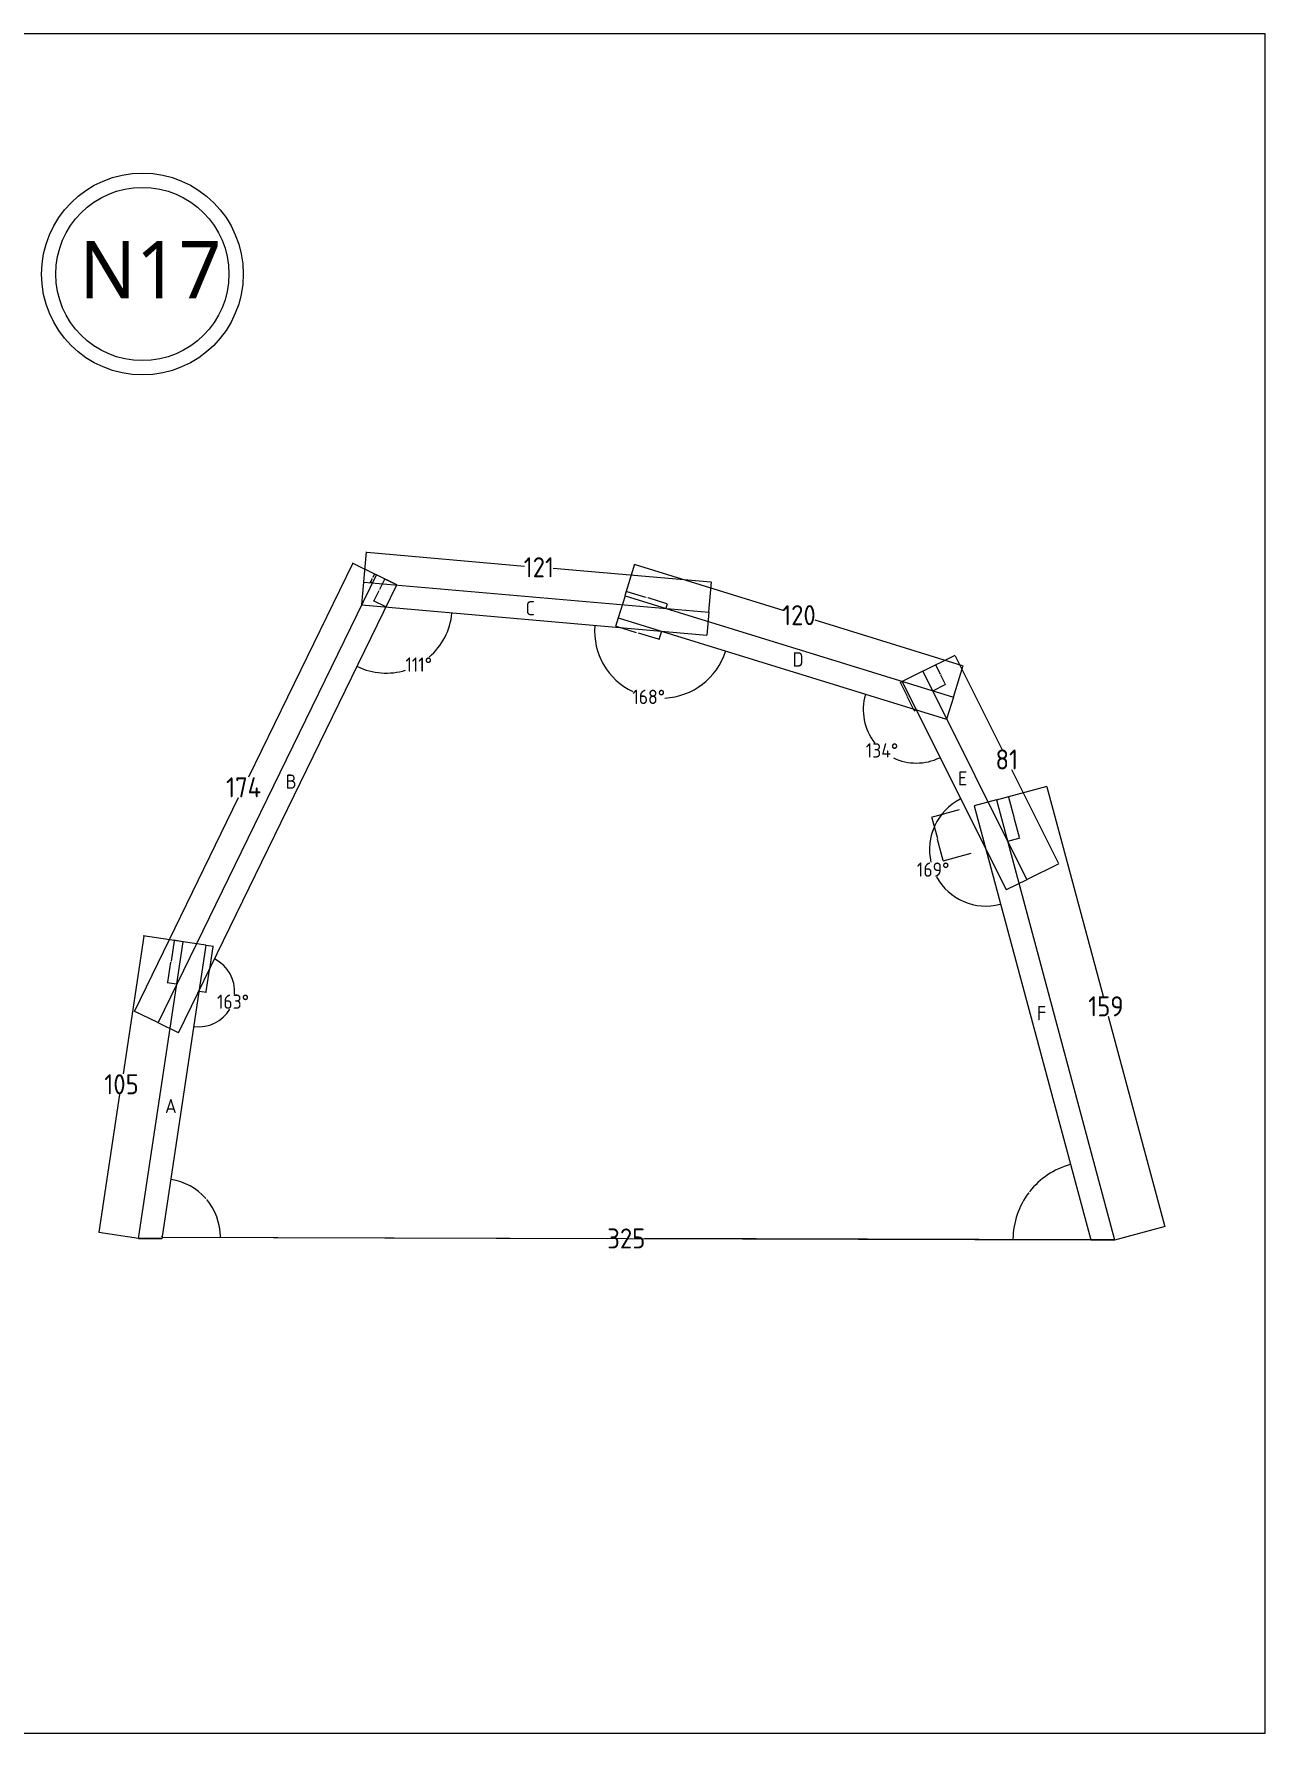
# Model space of a CAD drawing. Header units: centimetres. Extents: x -6116 to 16873, y -2889 to 4505.
# Drawn here: x 12175 to 12605, y -835 to -241 of the extents above; entities that cross this region are included whole.
import ezdxf

# ---------------------------------------------------------------- set-up
doc = ezdxf.new("R2010")
doc.units = ezdxf.units.CM
for name, color, linetype in [('5', 5, 'Continuous'), ('frame圖框', 34, 'Continuous'), ('圖層1', 253, 'Continuous')]:
    doc.layers.add(name, color=color, linetype=linetype)
doc.styles.get("Standard").update_dxf_attribs({"font": 'ISOCP.SHX', "bigfont": 'CHINESET.SHX'})
doc.dimstyles.get("Standard").update_dxf_attribs({"dimtxt": 0.18, "dimasz": 0.18, "dimexe": 0.18, "dimexo": 0.0625, "dimgap": 0.09, "dimtad": 0, "dimtih": 1, "dimtoh": 1, "dimdec": 4, "dimzin": 0, "dimdsep": 46, "dimtxsty": 'Standard', "dimcen": 0.09, "dimadec": 0, "dimazin": 0, "dimtfac": 1, "dimtdec": 4, "dimtofl": 0, "dimtmove": 0, "dimatfit": 3, "dimfxl": 1, "dimtolj": 1, "dimtzin": 0, "dimarcsym": 0})

# ---------------------------------------------------------------- blocks, each defined once
blk = doc.blocks.new('*D945')
at = {"layer": 'DEFPOINTS', "color": 0, "transparency": 16777216}
for p in [(12213.19, -556.48), (12226.96, -558.55), (12211.35, -662.35)]:
    blk.add_point(p, dxfattribs=at)
at = {"layer": '圖層1', "color": 0, "lineweight": -2, "transparency": 16777216}
for p, q in [((12213.16, -556.66), (12205.92, -604.79)), ((12226.9, -558.54), (12213.01, -556.45)), ((12197.6, -660.1), (12204.84, -611.97)), ((12211.29, -662.34), (12197.4, -660.25))]:
    blk.add_line(p, q, dxfattribs=at)
at = {"layer": '圖層1', "color": 0, "transparency": 16777216}
for points in [[(12213.13, -556.65), (12213.19, -556.66), (12213.19, -556.48)], [(12197.57, -660.09), (12197.63, -660.1), (12197.58, -660.27)]]:
    blk.add_solid(points, dxfattribs=at)
at = {"layer": '圖層1', "color": 0, "transparency": 16777216, "insert": (12205.38, -608.38), "char_height": 7, "attachment_point": 5}
blk.add_mtext('\\A1;105', dxfattribs=at)
blk = doc.blocks.new('*D946')
at = {"layer": 'DEFPOINTS', "color": 0, "transparency": 16777216}
for p in [(12286.28, -426.29), (12294.51, -430.31), (12218.16, -586.87)]:
    blk.add_point(p, dxfattribs=at)
at = {"layer": '圖層1', "color": 0, "lineweight": -2, "transparency": 16777216}
for p, q in [((12286.2, -426.45), (12249.85, -500.98)), ((12294.46, -430.28), (12286.12, -426.21)), ((12210, -582.69), (12246.35, -508.16)), ((12218.1, -586.84), (12209.76, -582.77))]:
    blk.add_line(p, q, dxfattribs=at)
at = {"layer": '圖層1', "color": 0, "transparency": 16777216}
for points in [[(12286.17, -426.44), (12286.23, -426.46), (12286.28, -426.29)], [(12209.97, -582.67), (12210.03, -582.7), (12209.92, -582.85)]]:
    blk.add_solid(points, dxfattribs=at)
at = {"layer": '圖層1', "color": 0, "transparency": 16777216, "insert": (12248.1, -504.57), "char_height": 7, "attachment_point": 5}
blk.add_mtext('\\A1;174', dxfattribs=at)
blk = doc.blocks.new('*D947')
at = {"layer": 'DEFPOINTS', "color": 0, "transparency": 16777216}
for p in [(12290.1, -432.8), (12411.69, -432.91), (12410.78, -443.34)]:
    blk.add_point(p, dxfattribs=at)
at = {"layer": '圖層1', "color": 0, "lineweight": -2, "transparency": 16777216}
for p, q in [((12290.1, -432.74), (12291.02, -422.2)), ((12291.19, -422.39), (12346.36, -427.21)), ((12411.51, -432.9), (12356.34, -428.08)), ((12410.79, -443.28), (12411.71, -432.73))]:
    blk.add_line(p, q, dxfattribs=at)
at = {"layer": '圖層1', "color": 0, "transparency": 16777216}
for points in [[(12291.19, -422.36), (12291.18, -422.42), (12291.01, -422.38)], [(12411.51, -432.87), (12411.51, -432.93), (12411.69, -432.91)]]:
    blk.add_solid(points, dxfattribs=at)
at = {"layer": '圖層1', "color": 0, "transparency": 16777216, "insert": (12351.35, -427.64), "char_height": 7, "attachment_point": 5}
blk.add_mtext('\\A1;121', dxfattribs=at)
blk = doc.blocks.new('*D948')
at = {"layer": 'DEFPOINTS', "color": 0, "transparency": 16777216}
for p in [(12381.51, -437.6), (12499.75, -462.13), (12496.36, -473.1)]:
    blk.add_point(p, dxfattribs=at)
at = {"layer": '圖層1', "color": 0, "lineweight": -2, "transparency": 16777216}
for p, q in [((12381.52, -437.54), (12384.95, -426.46)), ((12385.07, -426.69), (12436.63, -442.62)), ((12499.57, -462.08), (12448.01, -446.14)), ((12496.37, -473.04), (12499.8, -461.96))]:
    blk.add_line(p, q, dxfattribs=at)
at = {"layer": '圖層1', "color": 0, "transparency": 16777216}
for points in [[(12385.08, -426.66), (12385.06, -426.71), (12384.9, -426.63)], [(12499.58, -462.05), (12499.57, -462.11), (12499.75, -462.13)]]:
    blk.add_solid(points, dxfattribs=at)
at = {"layer": '圖層1', "color": 0, "transparency": 16777216, "insert": (12442.32, -444.38), "char_height": 7, "attachment_point": 5}
blk.add_mtext('\\A1;120', dxfattribs=at)
blk = doc.blocks.new('*D949')
at = {"layer": 'DEFPOINTS', "color": 0, "transparency": 16777216}
for p in [(12485.62, -464), (12533.19, -531.27), (12521.98, -536.86)]:
    blk.add_point(p, dxfattribs=at)
at = {"layer": '圖層1', "color": 0, "lineweight": -2, "transparency": 16777216}
for p, q in [((12485.68, -463.97), (12497, -458.32)), ((12496.92, -458.56), (12513.23, -491.24)), ((12533.11, -531.11), (12516.81, -498.42)), ((12522.03, -536.84), (12533.36, -531.19))]:
    blk.add_line(p, q, dxfattribs=at)
at = {"layer": '圖層1', "color": 0, "transparency": 16777216}
for points in [[(12496.95, -458.55), (12496.9, -458.58), (12496.84, -458.4)], [(12533.14, -531.09), (12533.09, -531.12), (12533.19, -531.27)]]:
    blk.add_solid(points, dxfattribs=at)
at = {"layer": '圖層1', "color": 0, "transparency": 16777216, "insert": (12515.02, -494.83), "char_height": 7, "attachment_point": 5}
blk.add_mtext('\\A1;81', dxfattribs=at)
blk = doc.blocks.new('*D950')
at = {"layer": 'DEFPOINTS', "color": 0, "transparency": 16777216}
for p in [(12511.39, -508.96), (12570.34, -658.04), (12552.71, -662.78)]:
    blk.add_point(p, dxfattribs=at)
at = {"layer": '圖層1', "color": 0, "lineweight": -2, "transparency": 16777216}
for p, q in [((12511.45, -508.94), (12529.19, -504.17)), ((12529.07, -504.39), (12548.71, -577.54)), ((12570.29, -657.87), (12550.64, -584.72)), ((12552.77, -662.76), (12570.51, -658))]:
    blk.add_line(p, q, dxfattribs=at)
at = {"layer": '圖層1', "color": 0, "transparency": 16777216}
for points in [[(12529.09, -504.39), (12529.04, -504.4), (12529.02, -504.22)], [(12570.32, -657.86), (12570.26, -657.88), (12570.34, -658.04)]]:
    blk.add_solid(points, dxfattribs=at)
at = {"layer": '圖層1', "color": 0, "transparency": 16777216, "insert": (12549.68, -581.13), "char_height": 7, "attachment_point": 5}
blk.add_mtext('\\A1;159', dxfattribs=at)
blk = doc.blocks.new('*D956')
at = {"layer": 'DEFPOINTS', "color": 0, "transparency": 16777216}
for p in [(12301.71, -433.82), (12234.88, -559.74), (12241.38, -584.53), (12225.35, -590.38), (12219.43, -662.37)]:
    blk.add_point(p, dxfattribs=at)
at = {"layer": '圖層1', "color": 0, "lineweight": -2, "transparency": 16777216}
for start, end in [(354.8632, 63.17473), (262.2689, 329.70258)]:
    blk.add_arc((12232.46, -575.8), 12.48, start, end, dxfattribs=at)
at = {"layer": '圖層1', "color": 0, "transparency": 16777216}
for points in [[(12238.08, -564.69), (12238.11, -564.64), (12237.93, -564.58)], [(12230.78, -588.2), (12230.78, -588.14), (12230.6, -588.15)]]:
    blk.add_solid(points, dxfattribs=at)
at = {"layer": '圖層1', "color": 0, "transparency": 16777216, "insert": (12244.38, -579.51), "char_height": 5, "attachment_point": 5}
blk.add_mtext('\\A1;163°', dxfattribs=at)
blk = doc.blocks.new('*D957')
at = {"layer": 'DEFPOINTS', "color": 0, "transparency": 16777216}
for p in [(12301.71, -433.82), (12289.4, -440.79), (12410.08, -451.32), (12302.36, -464.22), (12225.35, -590.38)]:
    blk.add_point(p, dxfattribs=at)
at = {"layer": '圖層1', "color": 0, "lineweight": -2, "transparency": 16777216}
for start, end in [(310.68971, 354.56436), (244.4471, 287.09318)]:
    blk.add_arc((12297.94, -441.53), 23.11, start, end, dxfattribs=at)
at = {"layer": '圖層1', "color": 0, "transparency": 16777216}
for points in [[(12320.92, -443.72), (12320.98, -443.73), (12320.97, -443.54)], [(12287.96, -462.41), (12287.99, -462.36), (12287.81, -462.31)]]:
    blk.add_solid(points, dxfattribs=at)
at = {"layer": '圖層1', "color": 0, "transparency": 16777216, "insert": (12309.33, -461.65), "char_height": 5, "attachment_point": 5}
blk.add_mtext('\\A1;111°', dxfattribs=at)
blk = doc.blocks.new('*D958')
at = {"layer": 'DEFPOINTS', "color": 0, "transparency": 16777216}
for p in [(12289.4, -440.79), (12379.14, -445.26), (12410.08, -451.32), (12379.52, -468.15), (12493.99, -480.76)]:
    blk.add_point(p, dxfattribs=at)
at = {"layer": '圖層1', "color": 0, "lineweight": -2, "transparency": 16777216}
for start, end in [(175.45049, 244.48897), (272.64926, 342.38342)]:
    blk.add_arc((12394.29, -449.95), 23.44, start, end, dxfattribs=at)
at = {"layer": '圖層1', "color": 0, "transparency": 16777216}
for points in [[(12370.89, -448.08), (12370.95, -448.09), (12370.94, -447.91)], [(12416.61, -457.03), (12416.66, -457.05), (12416.69, -456.87)]]:
    blk.add_solid(points, dxfattribs=at)
at = {"layer": '圖層1', "color": 0, "transparency": 16777216, "insert": (12389.78, -472.95), "char_height": 5, "attachment_point": 5}
blk.add_mtext('\\A1;168°', dxfattribs=at)
blk = doc.blocks.new('*D959')
at = {"layer": 'DEFPOINTS', "color": 0, "transparency": 16777216}
for p in [(12379.14, -445.26), (12478.46, -467.57), (12493.99, -480.76), (12466.89, -486.05), (12514.81, -540.44)]:
    blk.add_point(p, dxfattribs=at)
at = {"layer": '圖層1', "color": 0, "lineweight": -2, "transparency": 16777216}
for start, end in [(163.3777, 218.54269), (244.35919, 295.95902)]:
    blk.add_arc((12483.41, -477.49), 18.6, start, end, dxfattribs=at)
at = {"layer": '圖層1', "color": 0, "transparency": 16777216}
for points in [[(12465.55, -472.16), (12465.61, -472.18), (12465.63, -472)], [(12491.54, -494.19), (12491.57, -494.25), (12491.71, -494.14)]]:
    blk.add_solid(points, dxfattribs=at)
at = {"layer": '圖層1', "color": 0, "transparency": 16777216, "insert": (12471.37, -491.67), "char_height": 5, "attachment_point": 5}
blk.add_mtext('\\A1;134°', dxfattribs=at)
blk = doc.blocks.new('*D960')
at = {"layer": 'DEFPOINTS', "color": 0, "transparency": 16777216}
for p in [(12478.46, -467.57), (12503.66, -511.03), (12488.14, -523.79), (12514.81, -540.44), (12544.42, -662.77)]:
    blk.add_point(p, dxfattribs=at)
at = {"layer": '圖層1', "color": 0, "lineweight": -2, "transparency": 16777216}
for start, end in [(117.03468, 192.93114), (209.05301, 284.51534)]:
    blk.add_arc((12507.76, -526.31), 19.78, start, end, dxfattribs=at)
at = {"layer": '圖層1', "color": 0, "transparency": 16777216}
for points in [[(12498.76, -508.66), (12498.78, -508.72), (12498.93, -508.61)], [(12512.71, -545.43), (12512.73, -545.49), (12512.89, -545.42)]]:
    blk.add_solid(points, dxfattribs=at)
at = {"layer": '圖層1', "color": 0, "transparency": 16777216, "insert": (12489.27, -533.33), "char_height": 5, "attachment_point": 5}
blk.add_mtext('\\A1;169°', dxfattribs=at)
blk = doc.blocks.new('*D995')
at = {"layer": 'DEFPOINTS', "color": 0, "transparency": 16777216}
for p in [(12219.44, -661.81), (12219.44, -661.81), (12544.42, -662.75)]:
    blk.add_point(p, dxfattribs=at)
at = {"layer": '圖層1', "color": 0, "lineweight": -2, "transparency": 16777216}
for p, q in [((12219.44, -661.75), (12219.44, -661.63)), ((12219.62, -661.81), (12375.39, -662.26)), ((12544.24, -662.75), (12388.46, -662.3)), ((12544.42, -662.69), (12544.42, -662.57))]:
    blk.add_line(p, q, dxfattribs=at)
at = {"layer": '圖層1', "color": 0, "transparency": 16777216}
for points in [[(12219.62, -661.78), (12219.62, -661.84), (12219.44, -661.81)], [(12544.24, -662.72), (12544.24, -662.78), (12544.42, -662.75)]]:
    blk.add_solid(points, dxfattribs=at)
at = {"layer": '圖層1', "color": 0, "transparency": 16777216, "insert": (12381.93, -662.28), "char_height": 7, "attachment_point": 5}
blk.add_mtext('\\A1;325', dxfattribs=at)
blk = doc.blocks.new('*D1006')
at = {"layer": 'DEFPOINTS', "color": 0, "transparency": 16777216}
for p in [(12234.88, -559.74), (12237.72, -652.54), (12219.43, -662.37), (12219.52, -661.82), (12544.42, -662.75)]:
    blk.add_point(p, dxfattribs=at)
at = {"layer": '圖層1', "color": 0, "linetype": 'ByBlock', "lineweight": -2, "transparency": 16777216}
for start, end in [(41.30802, 80.93798), (0.34085, 39.97744)]:
    blk.add_arc((12219.52, -661.82), 20.43, start, end, dxfattribs=at)
at = {"layer": '圖層1', "color": 0, "transparency": 16777216}
for points in [[(12222.73, -641.68), (12222.74, -641.62), (12222.56, -641.62)], [(12239.98, -661.7), (12239.92, -661.7), (12239.95, -661.88)]]:
    blk.add_solid(points, dxfattribs=at)
at = {"layer": '圖層1', "color": 0, "transparency": 16777216, "insert": (12235.02, -648.52), "char_height": 0.18, "attachment_point": 5}
blk.add_mtext('\\A1;82°', dxfattribs=at)
blk = doc.blocks.new('*D1007')
at = {"layer": 'DEFPOINTS', "color": 0, "transparency": 16777216}
for p in [(12503.66, -511.03), (12526.92, -641.88), (12219.52, -661.82), (12544.42, -662.75), (12544.42, -662.77)]:
    blk.add_point(p, dxfattribs=at)
at = {"layer": '圖層1', "color": 0, "linetype": 'ByBlock', "lineweight": -2, "transparency": 16777216}
for start, end in [(105.41528, 141.95718), (142.91252, 179.45748)]:
    blk.add_arc((12544.42, -662.75), 27.24, start, end, dxfattribs=at)
at = {"layer": '圖層1', "color": 0, "transparency": 16777216}
for points in [[(12537.17, -636.47), (12537.18, -636.52), (12537.35, -636.45)], [(12517.21, -662.5), (12517.15, -662.5), (12517.18, -662.68)]]:
    blk.add_solid(points, dxfattribs=at)
at = {"layer": '圖層1', "color": 0, "transparency": 16777216, "insert": (12522.82, -646.15), "char_height": 0.18, "attachment_point": 5}
blk.add_mtext('\\A1;75°', dxfattribs=at)
blk = doc.blocks.new('*D1008')
at = {"layer": 'DEFPOINTS', "color": 0, "transparency": 16777216}
for p in [(12226.96, -558.55), (12221.56, -572.91), (12224.73, -573.38)]:
    blk.add_point(p, dxfattribs=at)
at = {"layer": '圖層1', "color": 0, "linetype": 'ByBlock', "lineweight": -2, "transparency": 16777216}
for p, q in [((12223.77, -558.25), (12222.71, -565.31)), ((12226.9, -558.54), (12223.62, -558.05)), ((12221.59, -572.73), (12222.65, -565.67)), ((12224.67, -573.37), (12221.39, -572.88))]:
    blk.add_line(p, q, dxfattribs=at)
at = {"layer": '圖層1', "color": 0, "transparency": 16777216}
for points in [[(12223.74, -558.25), (12223.8, -558.26), (12223.8, -558.07)], [(12221.56, -572.72), (12221.62, -572.73), (12221.56, -572.91)]]:
    blk.add_solid(points, dxfattribs=at)
at = {"layer": '圖層1', "color": 0, "transparency": 16777216, "insert": (12222.68, -565.49), "char_height": 0.18, "attachment_point": 5}
blk.add_mtext('\\A1;15.0000', dxfattribs=at)
blk = doc.blocks.new('*D1009')
at = {"layer": 'DEFPOINTS', "color": 0, "transparency": 16777216}
for p in [(12234.88, -559.74), (12232.46, -575.8), (12234.97, -576.18)]:
    blk.add_point(p, dxfattribs=at)
at = {"layer": '圖層1', "color": 0, "linetype": 'ByBlock', "lineweight": -2, "transparency": 16777216}
for p, q in [((12234.94, -559.75), (12237.57, -560.15)), ((12237.36, -560.3), (12236.21, -567.97)), ((12235, -576), (12236.16, -568.33)), ((12232.52, -575.81), (12235.15, -576.21))]:
    blk.add_line(p, q, dxfattribs=at)
at = {"layer": '圖層1', "color": 0, "transparency": 16777216}
for points in [[(12237.33, -560.29), (12237.39, -560.3), (12237.39, -560.12)], [(12234.97, -576), (12235.03, -576.01), (12234.97, -576.18)]]:
    blk.add_solid(points, dxfattribs=at)
at = {"layer": '圖層1', "color": 0, "transparency": 16777216, "insert": (12236.18, -568.15), "char_height": 0.18, "attachment_point": 5}
blk.add_mtext('\\A1;16.2439', dxfattribs=at)
blk = doc.blocks.new('*D1010')
at = {"layer": 'DEFPOINTS', "color": 0, "transparency": 16777216}
for p in [(12292.54, -432.77), (12293.16, -433.07), (12294.51, -430.31)]:
    blk.add_point(p, dxfattribs=at)
at = {"layer": '圖層1', "color": 0, "linetype": 'ByBlock', "lineweight": -2, "transparency": 16777216}
for p, q in [((12293.11, -433.04), (12292.38, -432.69)), ((12292.62, -432.6), (12293.13, -431.56)), ((12293.81, -430.16), (12293.3, -431.2)), ((12294.46, -430.28), (12293.73, -429.92))]:
    blk.add_line(p, q, dxfattribs=at)
at = {"layer": '圖層1', "color": 0, "transparency": 16777216}
for points in [[(12292.59, -432.59), (12292.65, -432.62), (12292.54, -432.77)], [(12293.78, -430.15), (12293.84, -430.18), (12293.89, -430)]]:
    blk.add_solid(points, dxfattribs=at)
at = {"layer": '圖層1', "color": 0, "transparency": 16777216, "insert": (12293.22, -431.38), "char_height": 0.18, "attachment_point": 5}
blk.add_mtext('\\A1;3.0753', dxfattribs=at)
blk = doc.blocks.new('*D1011')
at = {"layer": 'DEFPOINTS', "color": 0, "transparency": 16777216}
for p in [(12293.68, -439.45), (12301.71, -433.82), (12297.94, -441.53)]:
    blk.add_point(p, dxfattribs=at)
at = {"layer": '圖層1', "color": 0, "linetype": 'ByBlock', "lineweight": -2, "transparency": 16777216}
for p, q in [((12297.36, -431.9), (12295.65, -435.41)), ((12301.65, -433.79), (12297.28, -431.66)), ((12297.89, -441.51), (12293.51, -439.37)), ((12293.76, -439.29), (12295.47, -435.77))]:
    blk.add_line(p, q, dxfattribs=at)
at = {"layer": '圖層1', "color": 0, "transparency": 16777216}
for points in [[(12297.33, -431.88), (12297.39, -431.91), (12297.44, -431.73)], [(12293.73, -439.28), (12293.78, -439.3), (12293.68, -439.45)]]:
    blk.add_solid(points, dxfattribs=at)
at = {"layer": '圖層1', "color": 0, "transparency": 16777216, "insert": (12295.56, -435.59), "char_height": 0.18, "attachment_point": 5}
blk.add_mtext('\\A1;8.5876', dxfattribs=at)
blk = doc.blocks.new('*D1012')
at = {"layer": 'DEFPOINTS', "color": 0, "transparency": 16777216}
for p in [(12381.51, -437.6), (12395.84, -442.03), (12396.32, -440.46)]:
    blk.add_point(p, dxfattribs=at)
at = {"layer": '圖層1', "color": 0, "linetype": 'ByBlock', "lineweight": -2, "transparency": 16777216}
for p, q in [((12381.52, -437.54), (12382.05, -435.86)), ((12382.16, -436.08), (12388.71, -438.1)), ((12396.15, -440.41), (12389.61, -438.38)), ((12395.86, -441.97), (12396.38, -440.29))]:
    blk.add_line(p, q, dxfattribs=at)
at = {"layer": '圖層1', "color": 0, "transparency": 16777216}
for points in [[(12382.17, -436.05), (12382.16, -436.11), (12381.99, -436.03)], [(12396.16, -440.38), (12396.14, -440.43), (12396.32, -440.46)]]:
    blk.add_solid(points, dxfattribs=at)
at = {"layer": '圖層1', "color": 0, "transparency": 16777216, "insert": (12389.16, -438.24), "char_height": 0.18, "attachment_point": 5}
blk.add_mtext('\\A1;15.0000', dxfattribs=at)
blk = doc.blocks.new('*D1013')
at = {"layer": 'DEFPOINTS', "color": 0, "transparency": 16777216}
for p in [(12379.14, -445.26), (12394.29, -449.95), (12393.38, -452.89)]:
    blk.add_point(p, dxfattribs=at)
at = {"layer": '圖層1', "color": 0, "linetype": 'ByBlock', "lineweight": -2, "transparency": 16777216}
for p, q in [((12379.12, -445.32), (12378.18, -448.38)), ((12378.4, -448.26), (12385.35, -450.41)), ((12393.21, -452.83), (12386.26, -450.69)), ((12394.27, -450.01), (12393.33, -453.06))]:
    blk.add_line(p, q, dxfattribs=at)
at = {"layer": '圖層1', "color": 0, "transparency": 16777216}
for points in [[(12378.41, -448.23), (12378.39, -448.29), (12378.23, -448.2)], [(12393.22, -452.81), (12393.2, -452.86), (12393.38, -452.89)]]:
    blk.add_solid(points, dxfattribs=at)
at = {"layer": '圖層1', "color": 0, "transparency": 16777216, "insert": (12385.81, -450.55), "char_height": 0.18, "attachment_point": 5}
blk.add_mtext('\\A1;15.8589', dxfattribs=at)
blk = doc.blocks.new('*D1014')
at = {"layer": 'DEFPOINTS', "color": 0, "transparency": 16777216}
for p in [(12485.62, -464), (12493.57, -468.58), (12489.04, -470.84)]:
    blk.add_point(p, dxfattribs=at)
at = {"layer": '圖層1', "color": 0, "linetype": 'ByBlock', "lineweight": -2, "transparency": 16777216}
for p, q in [((12485.68, -463.97), (12490.31, -461.66)), ((12490.23, -461.9), (12491.77, -464.98)), ((12489.1, -470.81), (12493.73, -468.5)), ((12493.49, -468.42), (12491.95, -465.34))]:
    blk.add_line(p, q, dxfattribs=at)
at = {"layer": '圖層1', "color": 0, "transparency": 16777216}
for points in [[(12490.26, -461.89), (12490.2, -461.91), (12490.15, -461.74)], [(12493.51, -468.41), (12493.46, -468.44), (12493.57, -468.58)]]:
    blk.add_solid(points, dxfattribs=at)
at = {"layer": '圖層1', "color": 0, "transparency": 16777216, "insert": (12491.86, -465.16), "char_height": 0.18, "attachment_point": 5}
blk.add_mtext('\\A1;7.6495', dxfattribs=at)
blk = doc.blocks.new('*D1015')
at = {"layer": 'DEFPOINTS', "color": 0, "transparency": 16777216}
for p in [(12478.46, -467.57), (12482.73, -477.83), (12483.41, -477.49)]:
    blk.add_point(p, dxfattribs=at)
at = {"layer": '圖層1', "color": 0, "linetype": 'ByBlock', "lineweight": -2, "transparency": 16777216}
for p, q in [((12478.4, -467.6), (12477.62, -467.99)), ((12477.86, -468.07), (12480.16, -472.69)), ((12482.65, -477.67), (12480.34, -473.05)), ((12483.35, -477.52), (12482.57, -477.91))]:
    blk.add_line(p, q, dxfattribs=at)
at = {"layer": '圖層1', "color": 0, "transparency": 16777216}
for points in [[(12477.88, -468.06), (12477.83, -468.09), (12477.78, -467.91)], [(12482.67, -477.66), (12482.62, -477.68), (12482.73, -477.83)]]:
    blk.add_solid(points, dxfattribs=at)
at = {"layer": '圖層1', "color": 0, "transparency": 16777216, "insert": (12480.25, -472.87), "char_height": 0.18, "attachment_point": 5}
blk.add_mtext('\\A1;11.0858', dxfattribs=at)
blk = doc.blocks.new('*D1016')
at = {"layer": 'DEFPOINTS', "color": 0, "transparency": 16777216}
for p in [(12511.39, -508.96), (12519.49, -522.31), (12515.28, -523.44)]:
    blk.add_point(p, dxfattribs=at)
at = {"layer": '圖層1', "color": 0, "linetype": 'ByBlock', "lineweight": -2, "transparency": 16777216}
for p, q in [((12511.45, -508.94), (12515.78, -507.78)), ((12515.65, -508), (12517.5, -514.89)), ((12519.45, -522.14), (12517.6, -515.25)), ((12515.34, -523.43), (12519.67, -522.26))]:
    blk.add_line(p, q, dxfattribs=at)
at = {"layer": '圖層1', "color": 0, "transparency": 16777216}
for points in [[(12515.68, -507.99), (12515.62, -508), (12515.6, -507.82)], [(12519.48, -522.13), (12519.42, -522.14), (12519.49, -522.31)]]:
    blk.add_solid(points, dxfattribs=at)
at = {"layer": '圖層1', "color": 0, "transparency": 16777216, "insert": (12517.55, -515.07), "char_height": 0.18, "attachment_point": 5}
blk.add_mtext('\\A1;15.0000', dxfattribs=at)
blk = doc.blocks.new('*D1017')
at = {"layer": 'DEFPOINTS', "color": 0, "transparency": 16777216}
for p in [(12503.66, -511.03), (12507.76, -526.31), (12492.84, -530.32)]:
    blk.add_point(p, dxfattribs=at)
at = {"layer": '圖層1', "color": 0, "linetype": 'ByBlock', "lineweight": -2, "transparency": 16777216}
for p, q in [((12498.39, -512.45), (12488.56, -515.09)), ((12488.78, -515.22), (12490.74, -522.5)), ((12492.79, -530.15), (12490.83, -522.86)), ((12502.49, -527.73), (12492.66, -530.37))]:
    blk.add_line(p, q, dxfattribs=at)
at = {"layer": '圖層1', "color": 0, "transparency": 16777216}
for points in [[(12488.81, -515.21), (12488.75, -515.22), (12488.73, -515.04)], [(12492.82, -530.14), (12492.76, -530.15), (12492.84, -530.32)]]:
    blk.add_solid(points, dxfattribs=at)
at = {"layer": '圖層1', "color": 0, "transparency": 16777216, "insert": (12490.78, -522.68), "char_height": 0.18, "attachment_point": 5}
blk.add_mtext('\\A1;15.8201', dxfattribs=at)

msp = doc.modelspace()

# ---------------------------------------------------------------- linework, layer by layer
for p, q in [((12218.1559, -586.86545), (12294.51214, -430.30573)), ((12289.39963, -440.78834), (12290.09686, -432.80201)), ((12290.09686, -432.80201), (12410.78037, -443.33804)), ((12301.70913, -433.81579), (12294.51214, -430.30573)), ((12225.35289, -590.37552), (12301.70913, -433.81579)), ((12381.50622, -437.60367), (12379.13894, -445.26219)), ((12381.50622, -437.60367), (12496.35573, -473.10424)), ((12289.39963, -440.78834), (12410.08314, -451.32437)), ((12379.13894, -445.26219), (12493.98844, -480.76275)), ((12410.78037, -443.33804), (12410.08314, -451.32437)), ((12485.62486, -463.99779), (12478.45946, -467.57241)), ((12478.45946, -467.57241), (12514.81045, -540.43865)), ((12485.62486, -463.99779), (12521.97585, -536.86403)), ((12496.35573, -473.10424), (12493.98844, -480.76275)), ((12511.3882, -508.95518), (12503.65785, -511.03182)), ((12511.3882, -508.95518), (12552.70655, -662.76372)), ((12503.65785, -511.03182), (12544.42015, -662.77043)), ((12521.97585, -536.86403), (12514.81045, -540.43865)), ((12211.34729, -662.34636), (12226.96281, -558.55036)), ((12234.87666, -559.74096), (12219.43329, -662.3731)), ((12234.87695, -559.741), (12226.96281, -558.55036)), ((12225.35289, -590.37552), (12218.1559, -586.86545)), ((12211.34724, -662.36321), (12211.34729, -662.34636)), ((12219.43578, -662.3731), (12211.34724, -662.36321)), ((12211.34729, -662.34636), (12219.43582, -662.35625)), ((12219.43582, -662.35625), (12211.34729, -662.34636)), ((12219.43582, -662.35625), (12219.43578, -662.3731)), ((12544.41563, -662.75358), (12544.4202, -662.75358)), ((12544.4202, -662.75358), (12544.42015, -662.77043)), ((12544.42015, -662.77043), (12552.7065, -662.78056)), ((12552.70655, -662.76372), (12544.4202, -662.75358)), ((12552.7065, -662.78056), (12552.70655, -662.76372))]:
    msp.add_line(p, q)
at = {"layer": '5', "linetype": 'ByBlock'}
for radius in [35.27331, 30.27331]:
    msp.add_circle((12212.68444, -325.11174), radius, dxfattribs=at)
at = {"layer": 'frame圖框'}
msp.add_lwpolyline([(11765.34176, -241.19443), (11765.34176, -835.19443), (12605.34176, -835.19443), (12605.34176, -241.19443)], close=True, dxfattribs=at)
at = {"layer": '圖層1'}
msp.add_line((12219.51589, -661.82418), (12544.41563, -662.75358), dxfattribs=at)

# ---------------------------------------------------------------- texts
at = {"layer": '5', "linetype": 'ByBlock', "insert": (12190.66233, -313.58471), "char_height": 20, "attachment_point": 1}
msp.add_mtext('{\\fMicrosoft JhengHei|b0|i0|c136|p34;N17}', dxfattribs=at)
at = {"layer": '5', "char_height": 5, "attachment_point": 1}
for s, insert in [('C', (12346.73185, -439.44725)), ('D', (12440.06276, -457.35033)), ('E', (12497.98639, -498.94543)), ('B', (12262.80405, -500.07893)), ('F', (12525.59107, -581.03661)), ('A', (12220.60819, -613.4817))]:
    msp.add_mtext_dynamic_manual_height_columns(s, width=11.464362, gutter_width=1, heights=[0], dxfattribs=dict(at, insert=insert))

# ---------------------------------------------------------------- dimensions: what is measured, and where the dimension line sits
at = {"layer": '圖層1'}
for p1, p2, distance, override, picture, middle in [((12218.1559, -586.86545), (12294.51214, -430.30573), 9.16138, {"dimtxt": 7, "dimdec": 0}, '*D946', (12248.09977, -504.56964)), ((12290.09686, -432.80201), (12410.78037, -443.33804), 10.4655, {"dimtxt": 7, "dimdec": 0}, '*D947', (12351.34882, -427.64418)), ((12381.50622, -437.60367), (12496.35573, -473.10424), 11.48305, {"dimtxt": 7, "dimdec": 0}, '*D948', (12442.32213, -444.38307)), ((12294.51214, -430.30573), (12293.16407, -433.06979), -0.69214, {"dimfxl": 10, "dimfxlon": 1, "dimarcsym": 1}, '*D1010', (12293.21601, -431.38435)), ((12301.70913, -433.81579), (12297.94469, -441.53435), -4.74909, {"dimfxl": 10, "dimfxlon": 1, "dimarcsym": 1}, '*D1011', (12295.55843, -435.59328)), ((12381.50622, -437.60367), (12395.83721, -442.03345), 1.64818, {"dimfxl": 10, "dimfxlon": 1, "dimarcsym": 1}, '*D1012', (12389.15845, -438.2439)), ((12379.13894, -445.26219), (12394.29055, -449.94563), -3.0796, {"dimfxl": 10, "dimfxlon": 1, "dimarcsym": 1}, '*D1013', (12385.80528, -450.54616)), ((12485.62486, -463.99779), (12521.97585, -536.86403), 12.53748, {"dimtxt": 7, "dimdec": 0}, '*D949', (12515.01927, -494.8341)), ((12485.62486, -463.99779), (12489.03965, -470.8428), 5.05848, {"dimfxl": 10, "dimfxlon": 1, "dimarcsym": 1}, '*D1014', (12491.85874, -465.16216)), ((12478.45946, -467.57241), (12483.40826, -477.49236), -0.76219, {"dimfxl": 10, "dimfxlon": 1, "dimarcsym": 1}, '*D1015', (12480.25183, -472.87263)), ((12511.3882, -508.95518), (12552.7065, -662.78056), 18.25574, {"dimtxt": 7, "dimdec": 0}, '*D950', (12549.67814, -581.13215)), ((12511.3882, -508.95518), (12515.27975, -523.44158), 4.36298, {"dimfxl": 10, "dimfxlon": 1, "dimarcsym": 1}, '*D1016', (12517.54757, -515.06646)), ((12503.65785, -511.03182), (12507.76218, -526.31026), -15.45456, {"dimfxl": 10, "dimfxlon": 1, "dimarcsym": 1}, '*D1017', (12490.78462, -522.68052)), ((12211.34729, -662.34636), (12226.96281, -558.55036), 13.92715, {"dimtxt": 7, "dimdec": 0}, '*D945', (12205.38288, -608.37642)), ((12226.96281, -558.55036), (12224.73125, -573.38344), -3.20245, {"dimfxl": 10, "dimfxlon": 1, "dimarcsym": 1}, '*D1008', (12222.68022, -565.49047)), ((12234.87695, -559.741), (12232.4596, -575.80402), 2.54221, {"dimfxl": 10, "dimfxlon": 1, "dimarcsym": 1}, '*D1009', (12236.18217, -568.15083)), ((12544.41563, -662.75358), (12219.43741, -661.81087), 0, {"dimtxt": 7, "dimdec": 0}, '*D995', (12381.92652, -662.28222))]:
    dim = msp.add_aligned_dim(p1=p1, p2=p2, distance=distance, dimstyle='Standard', override=override, dxfattribs=at)
    dim.commit()
    dim.dimension.update_dxf_attribs({"geometry": picture, "text_midpoint": middle})
for base, line1, line2, override, picture, middle in [((12241.38296, -584.53364), ((12225.35289, -590.37552), (12301.70913, -433.81579)), ((12234.87666, -559.74096), (12219.43329, -662.3731)), {"dimtxt": 5}, '*D956', (12244.37957, -579.5117)), ((12302.35661, -464.22301), ((12289.39963, -440.78834), (12410.08314, -451.32437)), ((12225.35289, -590.37552), (12301.70913, -433.81579)), {"dimtxt": 5}, '*D957', (12309.3284, -461.6503)), ((12379.52108, -468.15071), ((12379.13894, -445.26219), (12493.98844, -480.76275)), ((12289.39963, -440.78834), (12410.08314, -451.32437)), {"dimtxt": 5}, '*D958', (12389.78412, -472.95116)), ((12466.88889, -486.05032), ((12478.45946, -467.57241), (12514.81045, -540.43865)), ((12379.13894, -445.26219), (12493.98844, -480.76275)), {"dimtxt": 5}, '*D959', (12471.36721, -491.67479)), ((12488.1399, -523.79234), ((12503.65785, -511.03182), (12544.42015, -662.77043)), ((12478.45946, -467.57241), (12514.81045, -540.43865)), {"dimtxt": 5}, '*D960', (12489.2653, -533.32733)), ((12526.91795, -641.87833), ((12219.51589, -661.82418), (12544.41563, -662.75358)), ((12503.65785, -511.03182), (12544.42015, -662.77043)), {"dimfxl": 10, "dimfxlon": 1, "dimarcsym": 1}, '*D1007', (12522.82417, -646.14775)), ((12237.71504, -652.53592), ((12219.51589, -661.82418), (12544.41563, -662.75358)), ((12234.87666, -559.74096), (12219.43329, -662.3731)), {"dimfxl": 10, "dimfxlon": 1, "dimarcsym": 1}, '*D1006', (12235.02043, -648.51667))]:
    dim = msp.add_angular_dim_2l(base=base, line1=line1, line2=line2, dimstyle='Standard', override=override, dxfattribs=at)
    dim.commit()
    dim.dimension.update_dxf_attribs({"geometry": picture, "text_midpoint": middle})

doc.saveas('drawing.dxf')
